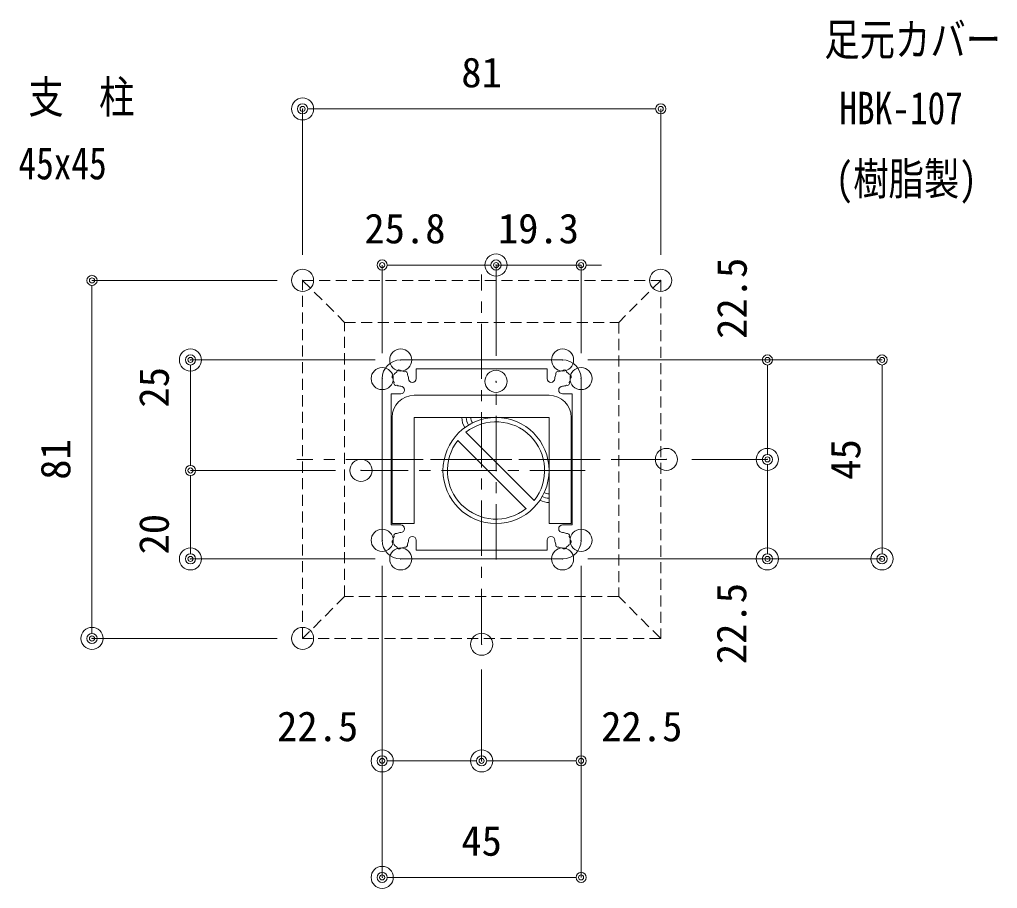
# Model space of a CAD drawing. Units: millimetres, scale not verified. Extents: x -3659 to 3659, y -1188 to 1188.
# Drawn here: x 998.2 to 1440.6, y -736 to -342.9 of the extents above; entities that cross this region are included whole.
import ezdxf
from ezdxf.enums import TextEntityAlignment as Align

# ---------------------------------------------------------------- set-up
doc = ezdxf.new("R2010")
doc.units = ezdxf.units.MM
doc.header["$LTSCALE"] = 20
doc.header["$PDMODE"] = 32
doc.header["$PDSIZE"] = 10
doc.linetypes.add('USER1', pattern=[2, 1.25, -0.25, 0.25, -0.25])
doc.linetypes.add('USER3', pattern=[0.375, 0.25, -0.125])
for name, color, linetype, lineweight in [('0-0_0', 7, 'Continuous', 18), ('0-1_DEFPOINTS', 7, 'Continuous', 18), ('0-3_アンカー', 4, 'Continuous', 18), ('0-8_3中心線', 2, 'USER1', 18), ('0-9_41ｱﾙﾐ', 6, 'Continuous', 18), ('0-A_1手摺寸法', 7, 'Continuous', 18), ('0-B_42ｱﾙﾐ部品', 6, 'Continuous', 18), ('0-F_2隠れ', 6, 'USER3', 18)]:
    doc.layers.add(name, color=color, linetype=linetype, lineweight=lineweight)
doc.styles.add('ＭＳ ゴシック', font='')
doc.styles.get('ＭＳ ゴシック').set_extended_font_data('MS Gothic')

# ---------------------------------------------------------------- blocks, each defined once
blk = doc.blocks.new('_ORIGIN2')
at = {"layer": '0-0_0'}
blk.add_line((-0.5, 0), (-1, 0), dxfattribs=at)
for radius in [0.5, 0.25]:
    blk.add_circle((0, 0), radius, dxfattribs=at)
blk = doc.blocks.new('D127')
at = {"layer": '0-1_DEFPOINTS'}
for p in [(3362.54, -72.92), (3409.55, -117.92), (3455.19, -117.92)]:
    blk.add_point(p, dxfattribs=at)
at = {"layer": '0-A_1手摺寸法'}
for p, q in [((3374.04, -72.92), (3455.19, -72.92)), ((3455.19, -77.52), (3455.19, -113.32)), ((3421.05, -117.92), (3455.19, -117.92))]:
    blk.add_line(p, q, dxfattribs=at)
at = {"layer": '0-A_1手摺寸法', "xscale": 4.6, "yscale": 4.6}
for p, rotation in [((3455.19, -72.92), 90), ((3455.19, -117.92), 270)]:
    blk.add_blockref('_ORIGIN2', p, dxfattribs=dict(at, rotation=rotation))
at = {"layer": '0-A_1手摺寸法', "style": 'ＭＳ ゴシック'}
blk.add_text('22.5', height=13.49, rotation=90, dxfattribs=at).set_placement((3449.92, -63.37), align=Align.BOTTOM_LEFT)
blk = doc.blocks.new('D128')
at = {"layer": '0-1_DEFPOINTS'}
for p in [(3244.94, -36.92), (3149.67, -198.92), (3244.94, -198.92)]:
    blk.add_point(p, dxfattribs=at)
at = {"layer": '0-A_1手摺寸法'}
for p, q in [((3233.44, -36.92), (3149.67, -36.92)), ((3149.67, -41.52), (3149.67, -194.32)), ((3233.44, -198.92), (3149.67, -198.92))]:
    blk.add_line(p, q, dxfattribs=at)
at = {"layer": '0-A_1手摺寸法', "xscale": 4.6, "yscale": 4.6}
for p, rotation in [((3149.67, -36.92), 90), ((3149.67, -198.92), 270)]:
    blk.add_blockref('_ORIGIN2', p, dxfattribs=dict(at, rotation=rotation))
at = {"layer": '0-A_1手摺寸法', "style": 'ＭＳ ゴシック'}
blk.add_text('81', height=13.49, rotation=90, dxfattribs=at).set_placement((3143.92, -127.12), align=Align.BOTTOM_LEFT)
blk = doc.blocks.new('D129')
at = {"layer": '0-1_DEFPOINTS'}
for p in [(3280.94, -154.52), (3370.94, -154.52), (3280.94, -307.01)]:
    blk.add_point(p, dxfattribs=at)
at = {"layer": '0-A_1手摺寸法'}
for p, q in [((3280.94, -166.02), (3280.94, -307.01)), ((3370.94, -166.02), (3370.94, -307.01)), ((3366.34, -307.01), (3285.54, -307.01))]:
    blk.add_line(p, q, dxfattribs=at)
at = {"layer": '0-A_1手摺寸法', "xscale": 4.6, "yscale": 4.6, "rotation": 180}
blk.add_blockref('_ORIGIN2', (3280.94, -307.01), dxfattribs=at)
at = {"layer": '0-A_1手摺寸法', "xscale": 4.6, "yscale": 4.6}
blk.add_blockref('_ORIGIN2', (3370.94, -307.01), dxfattribs=at)
at = {"layer": '0-A_1手摺寸法', "style": 'ＭＳ ゴシック'}
blk.add_text('45', height=13.49, dxfattribs=at).set_placement((3316.74, -301.26), align=Align.BOTTOM_LEFT)
blk = doc.blocks.new('D130')
at = {"layer": '0-1_DEFPOINTS'}
for p in [(3280.94, -154.52), (3325.94, -201.53), (3280.94, -254.29)]:
    blk.add_point(p, dxfattribs=at)
at = {"layer": '0-A_1手摺寸法'}
for p, q in [((3280.94, -166.02), (3280.94, -254.29)), ((3325.94, -213.03), (3325.94, -254.29)), ((3321.34, -254.29), (3285.54, -254.29))]:
    blk.add_line(p, q, dxfattribs=at)
at = {"layer": '0-A_1手摺寸法', "xscale": 4.6, "yscale": 4.6, "rotation": 180}
blk.add_blockref('_ORIGIN2', (3280.94, -254.29), dxfattribs=at)
at = {"layer": '0-A_1手摺寸法', "xscale": 4.6, "yscale": 4.6}
blk.add_blockref('_ORIGIN2', (3325.94, -254.29), dxfattribs=at)
at = {"layer": '0-A_1手摺寸法', "style": 'ＭＳ ゴシック'}
blk.add_text('22.5', height=13.49, dxfattribs=at).set_placement((3233.4, -249.44), align=Align.BOTTOM_LEFT)
blk = doc.blocks.new('D131')
at = {"layer": '0-1_DEFPOINTS'}
for p in [(3370.94, -154.52), (3325.94, -201.53), (3325.94, -254.29)]:
    blk.add_point(p, dxfattribs=at)
at = {"layer": '0-A_1手摺寸法'}
for p, q in [((3370.94, -166.02), (3370.94, -254.29)), ((3325.94, -213.03), (3325.94, -254.29)), ((3366.34, -254.29), (3330.54, -254.29))]:
    blk.add_line(p, q, dxfattribs=at)
at = {"layer": '0-A_1手摺寸法', "xscale": 4.6, "yscale": 4.6, "rotation": 180}
blk.add_blockref('_ORIGIN2', (3325.94, -254.29), dxfattribs=at)
at = {"layer": '0-A_1手摺寸法', "xscale": 4.6, "yscale": 4.6}
blk.add_blockref('_ORIGIN2', (3370.94, -254.29), dxfattribs=at)
at = {"layer": '0-A_1手摺寸法', "style": 'ＭＳ ゴシック'}
blk.add_text('22.5', height=13.49, dxfattribs=at).set_placement((3380.04, -249.47), align=Align.BOTTOM_LEFT)
blk = doc.blocks.new('D132')
at = {"layer": '0-1_DEFPOINTS'}
for p in [(3409.55, -117.92), (3362.54, -162.92), (3455.19, -162.92)]:
    blk.add_point(p, dxfattribs=at)
at = {"layer": '0-A_1手摺寸法'}
for p, q in [((3421.05, -117.92), (3455.19, -117.92)), ((3455.19, -122.52), (3455.19, -158.32)), ((3374.04, -162.92), (3455.19, -162.92))]:
    blk.add_line(p, q, dxfattribs=at)
at = {"layer": '0-A_1手摺寸法', "xscale": 4.6, "yscale": 4.6}
for p, rotation in [((3455.19, -117.92), 90), ((3455.19, -162.92), 270)]:
    blk.add_blockref('_ORIGIN2', p, dxfattribs=dict(at, rotation=rotation))
at = {"layer": '0-A_1手摺寸法', "style": 'ＭＳ ゴシック'}
blk.add_text('22.5', height=13.49, rotation=90, dxfattribs=at).set_placement((3449.72, -210.53), align=Align.BOTTOM_LEFT)
blk = doc.blocks.new('D133')
at = {"layer": '0-1_DEFPOINTS'}
for p in [(3362.54, -72.92), (3362.54, -162.92), (3507.06, -162.92)]:
    blk.add_point(p, dxfattribs=at)
at = {"layer": '0-A_1手摺寸法'}
for p, q in [((3374.04, -72.92), (3507.06, -72.92)), ((3507.06, -77.52), (3507.06, -158.32)), ((3374.04, -162.92), (3507.06, -162.92))]:
    blk.add_line(p, q, dxfattribs=at)
at = {"layer": '0-A_1手摺寸法', "xscale": 4.6, "yscale": 4.6}
for p, rotation in [((3507.06, -72.92), 90), ((3507.06, -162.92), 270)]:
    blk.add_blockref('_ORIGIN2', p, dxfattribs=dict(at, rotation=rotation))
at = {"layer": '0-A_1手摺寸法', "style": 'ＭＳ ゴシック'}
blk.add_text('45', height=13.49, rotation=90, dxfattribs=at).set_placement((3501.31, -127.12), align=Align.BOTTOM_LEFT)
blk = doc.blocks.new('D134')
at = {"layer": '0-1_DEFPOINTS'}
for p in [(3244.94, 40.65), (3244.94, -36.92), (3406.94, -36.92)]:
    blk.add_point(p, dxfattribs=at)
at = {"layer": '0-A_1手摺寸法'}
for p, q in [((3244.94, -25.42), (3244.94, 40.65)), ((3402.34, 40.65), (3249.54, 40.65)), ((3406.94, -25.42), (3406.94, 40.65))]:
    blk.add_line(p, q, dxfattribs=at)
at = {"layer": '0-A_1手摺寸法', "xscale": 4.6, "yscale": 4.6, "rotation": 180}
blk.add_blockref('_ORIGIN2', (3244.94, 40.65), dxfattribs=at)
at = {"layer": '0-A_1手摺寸法', "xscale": 4.6, "yscale": 4.6}
blk.add_blockref('_ORIGIN2', (3406.94, 40.65), dxfattribs=at)
at = {"layer": '0-A_1手摺寸法', "style": 'ＭＳ ゴシック'}
blk.add_text('81', height=13.49, dxfattribs=at).set_placement((3316.74, 46.4), align=Align.BOTTOM_LEFT)
blk = doc.blocks.new('HK-013')
at = {"layer": '0-B_42ｱﾙﾐ部品'}
for p, q in [((18.3, 22.5), (-18.3, 22.5)), ((14.8, 20.5), (-14.8, 20.5)), ((-14.8, 20.5), (-14.8, 18.3)), ((14.8, 20.5), (14.8, 18.3)), ((-22.5, 18.3), (-22.5, -18.3)), ((-22.5, 18.3), (-22.5, 18.3)), ((22.5, 18.3), (22.5, -18.3)), ((-20.5, 14.8), (-20.5, -14.8)), ((-18.3, 14.8), (-20.5, 14.8)), ((18.3, 14.8), (20.5, 14.8)), ((20.5, 14.8), (20.5, -14.8)), ((-18.3, -14.8), (-20.5, -14.8)), ((18.3, -14.8), (20.5, -14.8)), ((-22.5, -18.3), (-22.5, -18.3)), ((-14.8, -20.5), (-14.8, -18.3)), ((14.8, -20.5), (14.8, -18.3)), ((14.8, -20.5), (-14.8, -20.5)), ((18.3, -22.5), (-18.3, -22.5))]:
    blk.add_line(p, q, dxfattribs=at)
for centre, radius, start, end in [((-18.3, 18.3), 4.2, 90, 180), ((18.3, 18.3), 4.2, 0, 90), ((-18.69, 19.75), 0.5, 105, 172.9757), ((-18.69, 19.75), 0.5, 37.0243, 105), ((-18.3, 18.3), 1.75, 75, 89.6411), ((-18.3, 18.3), 1.75, 60.3589, 75), ((18.3, 18.3), 1.75, 105, 119.6411), ((18.3, 18.3), 1.75, 90.3589, 105), ((18.69, 19.75), 0.5, 75, 142.9757), ((18.69, 19.75), 0.5, 7.0243, 75), ((-19.75, 18.69), 0.5, 165, 232.9757), ((-19.75, 18.69), 0.5, 97.0243, 165), ((-18.3, 18.3), 1.75, 180.3589, 195), ((-18.3, 18.3), 1.75, 195, 209.6411), ((-18.3, 18.3), 1.75, 135, 149.6411), ((-18.3, 18.3), 1.75, 120.3589, 135), ((-17.24, 19.36), 0.5, 45, 112.9757), ((-17.24, 19.36), 0.5, 337.0243, 45), ((-18.3, 18.3), 1.75, 15, 29.6411), ((-18.3, 18.3), 1.75, 0.3589, 15), ((-15.67, 18.3), 0.875, 180, 0), ((15.68, 18.3), 0.875, 180, 360), ((18.3, 18.3), 1.75, 165, 179.6411), ((18.3, 18.3), 1.75, 150.3589, 165), ((17.24, 19.36), 0.5, 135, 202.9757), ((17.24, 19.36), 0.5, 67.0243, 135), ((18.3, 18.3), 1.75, 45, 59.6411), ((18.3, 18.3), 1.75, 30.3589, 45), ((19.75, 18.69), 0.5, 15, 82.9757), ((18.3, 18.3), 1.75, 330.3589, 345), ((18.3, 18.3), 1.75, 345, 359.6411), ((19.75, 18.69), 0.5, 307.0243, 15), ((-19.36, 17.24), 0.5, 157.0243, 225), ((-19.36, 17.24), 0.5, 225, 292.9757), ((-18.3, 18.3), 1.75, 240.3589, 255), ((-18.3, 18.3), 1.75, 255, 270), ((-18.3, 15.68), 0.875, 270, 90), ((18.3, 15.68), 0.875, 90, 270), ((18.3, 18.3), 1.75, 270, 285), ((18.3, 18.3), 1.75, 285, 299.6411), ((19.36, 17.24), 0.5, 247.0243, 315), ((19.36, 17.24), 0.5, 315, 22.9757), ((-18.3, -15.68), 0.875, 270, 90), ((18.3, -15.68), 0.875, 90, 270), ((-18.3, -18.3), 1.75, 150.3589, 165), ((-19.36, -17.24), 0.5, 135, 202.9757), ((-19.36, -17.24), 0.5, 67.0243, 135), ((-18.3, -18.3), 1.75, 105, 119.6411), ((-18.3, -18.3), 1.75, 90, 105), ((-15.68, -18.3), 0.875, 360, 180), ((15.67, -18.3), 0.875, 0, 180), ((18.3, -18.3), 1.75, 75, 90), ((18.3, -18.3), 1.75, 60.3589, 75), ((19.36, -17.24), 0.5, 45, 112.9757), ((19.36, -17.24), 0.5, 337.0243, 45), ((18.3, -18.3), 1.75, 15, 29.6411), ((-18.3, -18.3), 4.2, 180, 270), ((-19.75, -18.69), 0.5, 127.0243, 195), ((-19.75, -18.69), 0.5, 195, 262.9757), ((-18.3, -18.3), 1.75, 165, 179.6411), ((-18.3, -18.3), 1.75, 210.3589, 225), ((-18.3, -18.3), 1.75, 225, 239.6411), ((-18.69, -19.75), 0.5, 187.0243, 255), ((-18.3, -18.3), 1.75, 285, 299.6411), ((-17.24, -19.36), 0.5, 247.0243, 315), ((-17.24, -19.36), 0.5, 315, 22.9757), ((-18.3, -18.3), 1.75, 330.3589, 345), ((-18.3, -18.3), 1.75, 345, 359.6411), ((18.3, -18.3), 1.75, 180.3589, 195), ((18.3, -18.3), 1.75, 195, 209.6411), ((17.24, -19.36), 0.5, 157.0243, 225), ((17.24, -19.36), 0.5, 225, 292.9757), ((18.3, -18.3), 1.75, 240.3589, 255), ((18.3, -18.3), 4.2, 270, 360), ((18.69, -19.75), 0.5, 285, 352.9757), ((18.3, -18.3), 1.75, 300.3589, 315), ((18.3, -18.3), 1.75, 315, 329.6411), ((19.75, -18.69), 0.5, 277.0243, 345), ((18.3, -18.3), 1.75, 0.3589, 15), ((19.75, -18.69), 0.5, 345, 52.9757), ((-18.69, -19.75), 0.5, 255, 322.9757), ((-18.3, -18.3), 1.75, 270.3589, 285), ((18.3, -18.3), 1.75, 255, 269.6411), ((18.69, -19.75), 0.5, 217.0243, 285)]:
    blk.add_arc(centre, radius, start, end, dxfattribs=at)
blk = doc.blocks.new('D144')
at = {"layer": '0-1_DEFPOINTS'}
for p in [(3332.44, -29.97), (3332.44, -82.61), (3370.94, -81.32)]:
    blk.add_point(p, dxfattribs=at)
at = {"layer": '0-A_1手摺寸法'}
for p, q in [((3327.84, -29.97), (3323.24, -29.97)), ((3332.44, -71.11), (3332.44, -29.97)), ((3370.94, -29.97), (3332.44, -29.97)), ((3370.94, -69.82), (3370.94, -29.97)), ((3375.54, -29.97), (3380.14, -29.97))]:
    blk.add_line(p, q, dxfattribs=at)
at = {"layer": '0-A_1手摺寸法', "xscale": 4.6, "yscale": 4.6}
blk.add_blockref('_ORIGIN2', (3332.44, -29.97), dxfattribs=at)
at = {"layer": '0-A_1手摺寸法', "xscale": 4.6, "yscale": 4.6, "rotation": 180}
blk.add_blockref('_ORIGIN2', (3370.94, -29.97), dxfattribs=at)
at = {"layer": '0-A_1手摺寸法', "style": 'ＭＳ ゴシック'}
blk.add_text('19.3', height=13.49, dxfattribs=at).set_placement((3333.29, -24.22), align=Align.BOTTOM_LEFT)
blk = doc.blocks.new('D145')
at = {"layer": '0-1_DEFPOINTS'}
for p in [(3332.44, -29.97), (3280.94, -81.32), (3332.44, -82.61)]:
    blk.add_point(p, dxfattribs=at)
at = {"layer": '0-A_1手摺寸法'}
for p, q in [((3280.94, -69.82), (3280.94, -29.97)), ((3285.54, -29.97), (3327.84, -29.97)), ((3332.44, -71.11), (3332.44, -29.97))]:
    blk.add_line(p, q, dxfattribs=at)
at = {"layer": '0-A_1手摺寸法', "xscale": 4.6, "yscale": 4.6, "rotation": 180}
blk.add_blockref('_ORIGIN2', (3280.94, -29.97), dxfattribs=at)
at = {"layer": '0-A_1手摺寸法', "xscale": 4.6, "yscale": 4.6}
blk.add_blockref('_ORIGIN2', (3332.44, -29.97), dxfattribs=at)
at = {"layer": '0-A_1手摺寸法', "style": 'ＭＳ ゴシック'}
blk.add_text('25.8', height=13.49, dxfattribs=at).set_placement((3272.9, -24.22), align=Align.BOTTOM_LEFT)
blk = doc.blocks.new('D146')
at = {"layer": '0-1_DEFPOINTS'}
for p in [(3194.22, -72.92), (3289.34, -72.92), (3271.36, -122.92)]:
    blk.add_point(p, dxfattribs=at)
at = {"layer": '0-A_1手摺寸法'}
for p, q in [((3277.84, -72.92), (3194.22, -72.92)), ((3194.22, -118.32), (3194.22, -77.52)), ((3259.86, -122.92), (3194.22, -122.92))]:
    blk.add_line(p, q, dxfattribs=at)
at = {"layer": '0-A_1手摺寸法', "xscale": 4.6, "yscale": 4.6}
for p, rotation in [((3194.22, -72.92), 90), ((3194.22, -122.92), 270)]:
    blk.add_blockref('_ORIGIN2', p, dxfattribs=dict(at, rotation=rotation))
at = {"layer": '0-A_1手摺寸法', "style": 'ＭＳ ゴシック'}
blk.add_text('25', height=13.49, rotation=90, dxfattribs=at).set_placement((3188.47, -94.47), align=Align.BOTTOM_LEFT)
blk = doc.blocks.new('D147')
at = {"layer": '0-1_DEFPOINTS'}
for p in [(3271.36, -122.92), (3194.22, -162.92), (3289.34, -162.92)]:
    blk.add_point(p, dxfattribs=at)
at = {"layer": '0-A_1手摺寸法'}
for p, q in [((3259.86, -122.92), (3194.22, -122.92)), ((3194.22, -127.52), (3194.22, -158.32)), ((3277.84, -162.92), (3194.22, -162.92))]:
    blk.add_line(p, q, dxfattribs=at)
at = {"layer": '0-A_1手摺寸法', "xscale": 4.6, "yscale": 4.6}
for p, rotation in [((3194.22, -122.92), 90), ((3194.22, -162.92), 270)]:
    blk.add_blockref('_ORIGIN2', p, dxfattribs=dict(at, rotation=rotation))
at = {"layer": '0-A_1手摺寸法', "style": 'ＭＳ ゴシック'}
blk.add_text('20', height=13.49, rotation=90, dxfattribs=at).set_placement((3188.47, -160.93), align=Align.BOTTOM_LEFT)

msp = doc.modelspace()

# ---------------------------------------------------------------- linework, layer by layer
at = {"layer": '0-3_アンカー'}
for p, q in [((1176.79, -512.86), (1237.79, -512.86)), ((1166.79, -570.86), (1166.79, -522.86)), ((1176.79, -570.86), (1176.79, -522.86)), ((1176.79, -522.86), (1237.79, -522.86)), ((1199.79, -522.86), (1237.79, -522.86)), ((1237.79, -522.86), (1237.79, -570.86)), ((1247.79, -522.86), (1247.79, -570.86)), ((1166.79, -570.86), (1176.79, -570.86)), ((1237.79, -570.86), (1247.79, -570.86))]:
    msp.add_line(p, q, dxfattribs=at)
for centre, start, end in [((1176.79, -522.86), 90, 180), ((1237.79, -522.86), 0, 90)]:
    msp.add_arc(centre, 10, start, end, dxfattribs=at)
at = {"layer": '0-8_3中心線'}
for p, q in [((1207.29, -625.47), (1207.29, -458.24)), ((1213.79, -587.16), (1213.79, -506.55)), ((1290.9, -541.86), (1123.68, -541.86)), ((1259.1, -541.86), (1157.72, -541.86)), ((1254.1, -546.86), (1152.72, -546.86))]:
    msp.add_line(p, q, dxfattribs=at)
at = {"layer": '0-9_41ｱﾙﾐ'}
for p, q in [((1231.07, -560.48), (1200.17, -529.58)), ((1227.41, -564.14), (1196.51, -533.24))]:
    msp.add_line(p, q, dxfattribs=at)
msp.add_circle((1213.79, -546.86), 24, dxfattribs=at)
for start, end in [(321.7563, 128.2437), (141.7563, 308.2437)]:
    msp.add_arc((1213.79, -546.86), 22, start, end, dxfattribs=at)
at = {"layer": '0-A_1手摺寸法', "color": 3}
for centre, radius, start, end in [((1206.68, -522.86), 8.33, 180, 213.214), ((1206.68, -522.86), 6.33, 180, 213.117), ((1206.68, -522.86), 4.33, 180, 215.1501), ((1237.79, -553.07), 4.33, 239.9842, 270), ((1237.79, -553.07), 8.33, 240.3279, 270), ((1237.79, -553.07), 6.33, 240.9664, 270)]:
    msp.add_arc(centre, radius, start, end, dxfattribs=at)
at = {"layer": '0-F_2隠れ'}
for p, q in [((1126.29, -460.86), (1145.29, -479.86)), ((1126.29, -622.86), (1126.29, -460.86)), ((1126.29, -460.86), (1288.29, -460.86)), ((1288.29, -460.86), (1269.29, -479.86)), ((1288.29, -460.86), (1288.29, -622.86)), ((1145.29, -479.86), (1269.29, -479.86)), ((1145.29, -603.86), (1145.29, -479.86)), ((1269.29, -479.86), (1269.29, -603.86)), ((1145.29, -603.86), (1126.29, -622.86)), ((1269.29, -603.86), (1145.29, -603.86)), ((1288.29, -622.86), (1269.29, -603.86)), ((1288.29, -622.86), (1126.29, -622.86))]:
    msp.add_line(p, q, dxfattribs=at)

# ---------------------------------------------------------------- block references
at = {"layer": '0-9_41ｱﾙﾐ', "xscale": -2, "yscale": 2}
msp.add_blockref('HK-013', (1207.29, -541.86), dxfattribs=at)
at = {"layer": '0-A_1手摺寸法'}
for name in ['D134', 'D145', 'D144', 'D127', 'D128', 'D146', 'D133', 'D132', 'D147', 'D130', 'D129', 'D131']:
    msp.add_blockref(name, (-2118.65, -423.94), dxfattribs=at)

# ---------------------------------------------------------------- texts
at = {"layer": '0-0_0', "style": 'ＭＳ ゴシック', "width": 0.8}
for s, p in [('足元カバー', (1362.29, -363.64)), ('支\u3000柱', (1002.21, -389.62)), ('HBK-107', (1369.13, -394.62)), ('45x45', (997.77, -419.55)), ('(樹脂製)', (1367.4, -426.63))]:
    msp.add_text(s, height=14.66, dxfattribs=at).set_placement(p, align=Align.BOTTOM_LEFT)

doc.saveas('drawing.dxf')
